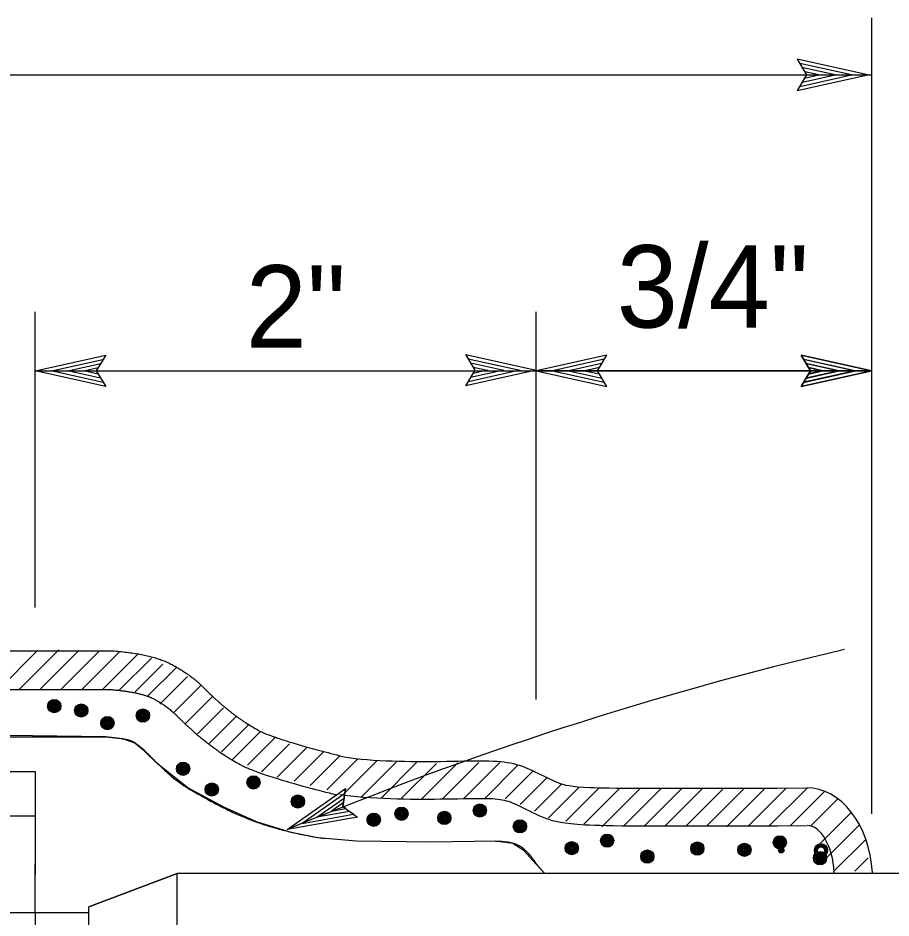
# Model space of a CAD drawing. Extents: x -893 to 867, y -474 to 712.
# Drawn here: x -320.4 to -246.2, y 237 to 313.4 of the extents above; entities that cross this region are included whole.
import ezdxf

# ---------------------------------------------------------------- set-up
doc = ezdxf.new("R2010")
doc.units = 0
for name, color, linetype in [('56 Stage 3 Anno', 7, 'Continuous'), ('57 Undefined', 7, 'Continuous'), ('59 Sndwall Anno', 7, 'Continuous'), ('60 Nongeo Data', 7, 'Continuous')]:
    doc.layers.add(name, color=color, linetype=linetype)

msp = doc.modelspace()

# ---------------------------------------------------------------- linework, layer by layer
at = {"layer": '56 Stage 3 Anno'}
for p, q in [((-247.89, 245.823), (-247.89, 313.425)), ((-248.224, 308.595), (-254.224, 309.925)), ((-254.224, 309.925), (-254.224, 309.925)), ((-254.224, 309.925), (-253.424, 308.595)), ((-249.615, 308.599), (-253.989, 309.566)), ((-250.987, 308.593), (-253.812, 309.219)), ((-446.921, 308.595), (-247.89, 308.595)), ((-253.424, 308.595), (-254.224, 307.255)), ((-254.224, 307.255), (-248.224, 308.595)), ((-254.008, 307.611), (-249.604, 308.595)), ((-253.774, 307.971), (-250.987, 308.593)), ((-253.598, 308.317), (-252.368, 308.592)), ((-252.368, 308.592), (-253.578, 308.86)), ((-248.224, 308.595), (-248.224, 308.595)), ((-254.224, 307.255), (-254.224, 307.255)), ((-318.987, 263.33), (-318.987, 288.452)), ((-276.401, 255.528), (-276.401, 288.452)), ((-318.987, 283.452), (-312.987, 284.782)), ((-312.987, 284.782), (-313.787, 283.452)), ((-312.987, 284.782), (-312.987, 284.782)), ((-281.594, 283.494), (-282.394, 284.834)), ((-282.394, 284.834), (-282.394, 284.834)), ((-282.394, 284.834), (-276.394, 283.494)), ((-282.177, 284.478), (-277.774, 283.495)), ((-270.401, 284.792), (-276.401, 283.452)), ((-271.201, 283.452), (-270.401, 284.792)), ((-270.401, 284.792), (-270.401, 284.792)), ((-253.09, 283.452), (-253.89, 284.792)), ((-253.89, 284.792), (-253.89, 284.792)), ((-253.89, 284.792), (-247.89, 283.452)), ((-247.89, 283.452), (-253.89, 284.782)), ((-253.89, 284.782), (-253.89, 284.782)), ((-253.89, 284.782), (-253.09, 283.452)), ((-317.596, 283.456), (-313.222, 284.423)), ((-316.224, 283.45), (-313.399, 284.076)), ((-314.843, 283.449), (-313.634, 283.717)), ((-281.943, 284.119), (-279.156, 283.496)), ((-281.767, 283.772), (-280.538, 283.497)), ((-270.617, 284.436), (-275.021, 283.452)), ((-270.851, 284.076), (-273.638, 283.454)), ((-271.027, 283.73), (-272.257, 283.455)), ((-253.673, 284.436), (-249.269, 283.452)), ((-249.281, 283.456), (-253.655, 284.423)), ((-250.652, 283.45), (-253.477, 284.076)), ((-253.44, 284.076), (-250.653, 283.454)), ((-253.263, 283.73), (-252.034, 283.455)), ((-252.034, 283.449), (-253.243, 283.717)), ((-318.987, 283.452), (-277.286, 283.452)), ((-312.987, 282.112), (-318.987, 283.452)), ((-318.987, 283.452), (-318.987, 283.452)), ((-313.204, 282.468), (-317.607, 283.451)), ((-313.438, 282.827), (-316.224, 283.45)), ((-313.614, 283.174), (-314.843, 283.449)), ((-313.787, 283.452), (-312.987, 282.112)), ((-276.394, 283.494), (-282.394, 282.164)), ((-282.394, 282.164), (-281.594, 283.494)), ((-277.785, 283.491), (-282.159, 282.523)), ((-279.156, 283.496), (-281.982, 282.87)), ((-280.538, 283.497), (-281.747, 283.229)), ((-277.286, 283.452), (-247.89, 283.452)), ((-247.89, 283.452), (-276.401, 283.452)), ((-276.401, 283.452), (-276.401, 283.452)), ((-276.401, 283.452), (-270.401, 282.122)), ((-276.394, 283.494), (-276.394, 283.494)), ((-275.01, 283.448), (-270.636, 282.481)), ((-273.638, 283.454), (-270.813, 282.828)), ((-272.257, 283.455), (-271.048, 283.187)), ((-270.401, 282.122), (-271.201, 283.452)), ((-247.89, 283.452), (-253.89, 282.122)), ((-253.89, 282.122), (-253.09, 283.452)), ((-253.09, 283.452), (-253.89, 282.112)), ((-253.89, 282.112), (-247.89, 283.452)), ((-253.673, 282.468), (-249.27, 283.451)), ((-249.281, 283.448), (-253.655, 282.481)), ((-250.653, 283.454), (-253.478, 282.828)), ((-253.439, 282.827), (-250.652, 283.45)), ((-253.263, 283.174), (-252.034, 283.449)), ((-252.034, 283.455), (-253.243, 283.187)), ((-247.89, 283.452), (-247.89, 283.452)), ((-247.89, 283.452), (-247.89, 283.452)), ((-282.394, 282.164), (-282.394, 282.164)), ((-312.987, 282.112), (-312.987, 282.112)), ((-270.401, 282.122), (-270.401, 282.122)), ((-253.89, 282.122), (-253.89, 282.122)), ((-253.89, 282.112), (-253.89, 282.112))]:
    msp.add_line(p, q, dxfattribs=at)
at = {"layer": '59 Sndwall Anno'}
for centre, radius in [((-317.356, 254.963), 0.564), ((-317.356, 254.963), 0.497), ((-317.356, 254.963), 0.429), ((-317.356, 254.963), 0.361), ((-317.356, 254.963), 0.294), ((-317.356, 254.963), 0.226), ((-317.356, 254.963), 0.158), ((-317.356, 254.963), 0.0677), ((-315.064, 254.593), 0.564), ((-315.064, 254.593), 0.497), ((-315.064, 254.593), 0.429), ((-315.064, 254.593), 0.361), ((-315.064, 254.593), 0.294), ((-315.064, 254.593), 0.226), ((-315.064, 254.593), 0.158), ((-315.064, 254.593), 0.0677), ((-309.823, 254.159), 0.564), ((-309.823, 254.159), 0.497), ((-312.838, 253.524), 0.564), ((-312.838, 253.524), 0.497), ((-312.838, 253.524), 0.429), ((-312.838, 253.524), 0.361), ((-309.823, 254.159), 0.429), ((-309.823, 254.159), 0.361), ((-309.823, 254.159), 0.294), ((-309.823, 254.159), 0.226), ((-309.823, 254.159), 0.158), ((-309.823, 254.159), 0.0677), ((-312.838, 253.524), 0.294), ((-312.838, 253.524), 0.226), ((-312.838, 253.524), 0.158), ((-312.838, 253.524), 0.0677), ((-306.413, 249.643), 0.564), ((-306.413, 249.643), 0.497), ((-306.413, 249.643), 0.429), ((-306.413, 249.643), 0.361), ((-306.413, 249.643), 0.294), ((-306.413, 249.643), 0.226), ((-306.413, 249.643), 0.158), ((-306.413, 249.643), 0.0677), ((-300.422, 248.482), 0.564), ((-300.422, 248.482), 0.497), ((-300.422, 248.482), 0.429), ((-300.422, 248.482), 0.361), ((-300.422, 248.482), 0.294), ((-300.422, 248.482), 0.226), ((-300.422, 248.482), 0.158), ((-300.422, 248.482), 0.0677), ((-303.972, 247.873), 0.564), ((-303.972, 247.873), 0.497), ((-303.972, 247.873), 0.429), ((-303.972, 247.873), 0.361), ((-303.972, 247.873), 0.294), ((-303.972, 247.873), 0.226), ((-303.972, 247.873), 0.158), ((-303.972, 247.873), 0.0677), ((-296.651, 246.854), 0.564), ((-296.651, 246.854), 0.497), ((-296.651, 246.854), 0.429), ((-296.651, 246.854), 0.361), ((-296.651, 246.854), 0.294), ((-296.651, 246.854), 0.226), ((-296.651, 246.854), 0.158), ((-296.651, 246.854), 0.0677), ((-287.851, 245.818), 0.564), ((-287.851, 245.818), 0.497), ((-287.851, 245.818), 0.429), ((-281.191, 246.096), 0.564), ((-281.191, 246.096), 0.497), ((-281.191, 246.096), 0.429), ((-281.191, 246.096), 0.361), ((-281.191, 246.096), 0.294), ((-281.191, 246.096), 0.226), ((-281.191, 246.096), 0.158), ((-290.203, 245.31), 0.564), ((-290.203, 245.31), 0.497), ((-290.203, 245.31), 0.429), ((-290.203, 245.31), 0.361), ((-290.203, 245.31), 0.294), ((-290.203, 245.31), 0.226), ((-290.203, 245.31), 0.158), ((-287.851, 245.818), 0.361), ((-287.851, 245.818), 0.294), ((-287.851, 245.818), 0.226), ((-287.851, 245.818), 0.158), ((-287.851, 245.818), 0.0677), ((-284.205, 245.461), 0.564), ((-284.205, 245.461), 0.497), ((-284.205, 245.461), 0.429), ((-284.205, 245.461), 0.361), ((-284.205, 245.461), 0.294), ((-284.205, 245.461), 0.226), ((-284.205, 245.461), 0.158), ((-284.205, 245.461), 0.0677), ((-281.191, 246.096), 0.0677), ((-290.203, 245.31), 0.0677), ((-277.78, 244.746), 0.564), ((-277.78, 244.746), 0.497), ((-277.78, 244.746), 0.429), ((-277.78, 244.746), 0.361), ((-277.78, 244.746), 0.294), ((-277.78, 244.746), 0.226), ((-277.78, 244.746), 0.158), ((-277.78, 244.746), 0.0677), ((-270.365, 243.53), 0.564), ((-270.365, 243.53), 0.497), ((-270.365, 243.53), 0.429), ((-255.692, 243.387), 0.564), ((-273.379, 242.894), 0.564), ((-273.379, 242.894), 0.497), ((-273.379, 242.894), 0.429), ((-273.379, 242.894), 0.361), ((-273.379, 242.894), 0.294), ((-270.365, 243.53), 0.361), ((-270.365, 243.53), 0.294), ((-270.365, 243.53), 0.226), ((-270.365, 243.53), 0.158), ((-270.365, 243.53), 0.0677), ((-262.708, 242.858), 0.564), ((-262.708, 242.858), 0.497), ((-262.708, 242.858), 0.429), ((-262.708, 242.858), 0.361), ((-258.706, 242.752), 0.564), ((-258.706, 242.752), 0.497), ((-258.706, 242.752), 0.429), ((-255.692, 243.387), 0.497), ((-255.692, 243.387), 0.429), ((-255.692, 243.387), 0.361), ((-255.692, 243.387), 0.294), ((-255.692, 243.387), 0.226), ((-255.692, 243.387), 0.158), ((-255.692, 243.387), 0.0677), ((-252.196, 242.71), 0.564), ((-252.196, 242.71), 0.497), ((-273.379, 242.894), 0.226), ((-273.379, 242.894), 0.158), ((-273.379, 242.894), 0.0677), ((-266.954, 242.18), 0.564), ((-266.954, 242.18), 0.497), ((-266.954, 242.18), 0.429), ((-266.954, 242.18), 0.361), ((-266.954, 242.18), 0.294), ((-266.954, 242.18), 0.226), ((-262.708, 242.858), 0.294), ((-262.708, 242.858), 0.226), ((-262.708, 242.858), 0.158), ((-262.708, 242.858), 0.0677), ((-258.706, 242.752), 0.361), ((-258.706, 242.752), 0.294), ((-258.706, 242.752), 0.226), ((-258.706, 242.752), 0.158), ((-258.706, 242.752), 0.0677), ((-255.577, 242.71), 0.226), ((-255.577, 242.71), 0.158), ((-255.577, 242.71), 0.0677), ((-252.281, 242.037), 0.564), ((-252.281, 242.037), 0.497), ((-252.281, 242.037), 0.429), ((-252.281, 242.037), 0.361), ((-252.196, 242.71), 0.429), ((-252.196, 242.71), 0.361), ((-252.196, 242.71), 0.294), ((-266.954, 242.18), 0.158), ((-266.954, 242.18), 0.0677), ((-252.281, 242.037), 0.294), ((-252.281, 242.037), 0.226), ((-252.281, 242.037), 0.158), ((-252.281, 242.037), 0.0677)]:
    msp.add_circle(centre, radius, dxfattribs=at)
at = {"layer": '60 Nongeo Data'}
for p, q in [((-371.591, 259.668), (-312.445, 259.668)), ((-322.076, 256.396), (-318.785, 259.686)), ((-320.298, 256.406), (-316.958, 259.746)), ((-318.52, 256.416), (-315.261, 259.675)), ((-316.742, 256.426), (-313.499, 259.669)), ((-314.988, 256.413), (-311.764, 259.637)), ((-313.254, 256.379), (-310.193, 259.44)), ((-311.832, 256.308), (-309.099, 259.041)), ((-310.488, 256.188), (-308.138, 258.538)), ((-309.448, 255.765), (-306.936, 258.276)), ((-308.374, 255.114), (-306.024, 257.464)), ((-371.591, 256.363), (-312.445, 256.363)), ((-307.236, 254.398), (-304.886, 256.748)), ((-306.26, 253.421), (-303.91, 255.772)), ((-305.181, 252.613), (-302.967, 254.828)), ((-304.211, 251.761), (-301.861, 254.111)), ((-303.138, 251.078), (-300.788, 253.428)), ((-371.591, 252.357), (-312.972, 252.357)), ((-302.266, 250.379), (-299.842, 252.803)), ((-300.927, 249.951), (-298.536, 252.342)), ((-299.734, 249.376), (-297.359, 251.751)), ((-298.411, 248.931), (-295.874, 251.468)), ((-296.976, 248.598), (-294.485, 251.09)), ((-295.603, 248.204), (-293.112, 250.695)), ((-294.204, 247.835), (-291.555, 250.484)), ((-292.805, 247.466), (-289.918, 250.353)), ((-291.236, 247.267), (-288.248, 250.255)), ((-289.555, 247.181), (-286.572, 250.164)), ((-287.84, 247.127), (-284.883, 250.085)), ((-286.109, 247.091), (-283.068, 250.132)), ((-284.352, 247.08), (-281.268, 250.164)), ((-282.548, 247.116), (-279.5, 250.164)), ((-374.987, 249.4), (-318.987, 249.4)), ((-318.987, 249.4), (-318.987, 240.676)), ((-280.747, 247.15), (-277.955, 249.942)), ((-279.038, 247.091), (-276.714, 249.415)), ((-277.77, 246.592), (-275.43, 248.931)), ((-276.558, 246.036), (-274.225, 248.369)), ((-275.353, 245.473), (-272.776, 248.049)), ((-273.868, 245.19), (-271.07, 247.988)), ((-272.359, 244.931), (-269.302, 247.988)), ((-270.831, 244.692), (-267.534, 247.988)), ((-268.955, 244.8), (-265.782, 247.973)), ((-267.199, 244.788), (-264.037, 247.95)), ((-265.436, 244.783), (-262.292, 247.927)), ((-263.669, 244.782), (-260.547, 247.905)), ((-261.9, 244.784), (-258.754, 247.93)), ((-260.215, 244.701), (-256.96, 247.955)), ((-258.419, 244.729), (-255.167, 247.981)), ((-256.623, 244.757), (-253.378, 248.002)), ((-254.827, 244.786), (-251.892, 247.721)), ((-253.061, 244.784), (-250.76, 247.084)), ((-374.987, 245.642), (-318.987, 245.642)), ((-252.787, 242.768), (-249.612, 245.943)), ((-251.89, 241.898), (-248.919, 244.868)), ((-251.123, 240.897), (-248.381, 243.638)), ((-249.315, 240.936), (-248.174, 242.078)), ((-306.926, 240.731), (-314.426, 237.917)), ((-227.293, 240.731), (-306.926, 240.731)), ((-306.926, 231.821), (-306.926, 240.731)), ((-314.426, 233.539), (-314.426, 237.917)), ((-338.883, 237.417), (-314.426, 237.417)), ((-318.987, 237.417), (-318.987, 234.039))]:
    msp.add_line(p, q, dxfattribs=at)
msp.add_lwpolyline([(-374.987, 245.65), (-318.987, 245.65), (-318.996, 237.418), (-314.426, 237.417), (-314.426, 237.917), (-306.926, 240.731), (-275.728, 240.805), (-276.396, 241.522), (-277.451, 242.703), (-278.388, 243.285), (-279.846, 243.501), (-285.312, 243.407), (-291.679, 243.478), (-294.956, 243.767), (-297.237, 244.233), (-300.174, 245.139), (-302.953, 246.366), (-305.996, 248.03), (-308.585, 250.069), (-309.719, 251.151), (-310.513, 251.808), (-311.531, 252.17), (-312.972, 252.357), (-321.287, 252.46)], dxfattribs=at)
msp.add_lwpolyline([(-291.6, 245.527), (-297.558, 244.47), (-292.612, 247.953), (-292.672, 247.55), (-296.296, 245), (-291.928, 245.769), (-292.254, 246.011), (-295.048, 245.515), (-292.731, 247.147), (-292.791, 246.744), (-293.793, 246.038), (-292.581, 246.253), (-292.835, 246.441), (-292.612, 247.953), (-292.835, 246.441)], close=True, dxfattribs=at)
for centre, major_axis, ratio, start_param, end_param in [((-181.793, -117.08), (0, 384.816), 0.878496, 0.203777, 0.349514), ((-253.267, 240.397), (0.217, -7.607), 0.715986, 1.606319, 3.131866), ((-253.285, 240.397), (0.093, -4.41), 0.506875, 1.656744, 3.13308)]:
    msp.add_ellipse(centre, major_axis=major_axis, ratio=ratio, start_param=start_param, end_param=end_param, dxfattribs=at)
for points, degree in [([(-312.445, 259.668), (-309.017, 259.392), (-305.703, 257.595), (-303.678, 255.522), (-301.33, 253.633), (-298.66, 252.159), (-292.589, 250.619)], 2), ([(-312.709, 256.386), (-309.975, 256.166), (-307.71, 254.938), (-305.895, 253.08), (-303.172, 250.889), (-299.881, 249.072), (-293.398, 247.428)], 2), ([(-313.033, 252.362), (-311.149, 252.21), (-310.171, 251.68), (-308.614, 250.086), (-306.319, 248.024), (-299.293, 244.448), (-294.408, 243.723)], 2), ([(-292.589, 250.619), (-291.573, 250.454), (-288.56, 250.249), (-284.529, 250.249), (-280.506, 250.37), (-278.253, 250.168), (-276.482, 249.403), (-274.494, 248.364), (-272.965, 248.003), (-267.35, 247.954), (-253.431, 248.005)], 3), ([(-293.097, 247.462), (-291.97, 247.281), (-288.625, 247.051), (-284.481, 247.051), (-280.6, 247.168), (-279.049, 247.029), (-277.859, 246.515), (-275.619, 245.344), (-273.351, 244.808), (-267.358, 244.756), (-253.419, 244.808)], 3), ([(-279.846, 243.501), (-278.141, 243.473), (-276.836, 242.252), (-276.396, 241.522), (-275.758, 240.826)], 2)]:
    msp.add_open_spline(points, degree=degree, dxfattribs=at)

# ---------------------------------------------------------------- texts
at = {"layer": '57 Undefined'}
for s, p in [('3/4"', (-269.558, 287.124)), ('2"', (-301.089, 285.42))]:
    msp.add_text(s, height=7, dxfattribs=at).set_placement(p)

doc.saveas('drawing.dxf')
